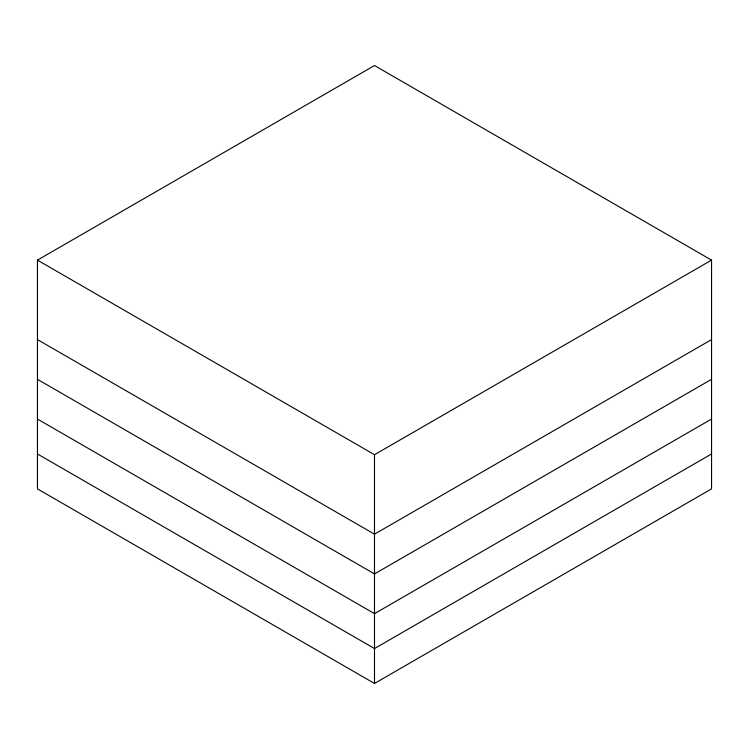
<?xml version="1.0" encoding="UTF-8"?>
<svg xmlns="http://www.w3.org/2000/svg" width="749" height="749" viewBox="0 0 749 749"><rect width="100%" height="100%" fill="white"/><g stroke="black" fill="none" stroke-linecap="round" stroke-linejoin="round"><path stroke-width="1.12" d="M37.45 260.128L374.5 65.538L711.55 260.128L711.55 488.872L374.5 683.462L37.45 488.872L37.45 260.128L374.5 454.718L711.55 260.128M711.55 339.587L374.5 534.177L37.45 339.587M711.55 379.312L374.5 573.912L37.45 379.312M711.55 419.047L374.5 613.637L37.45 419.047M711.55 453.96L374.5 648.55L37.45 453.96M374.5 454.718L374.5 683.462"/></g></svg>
